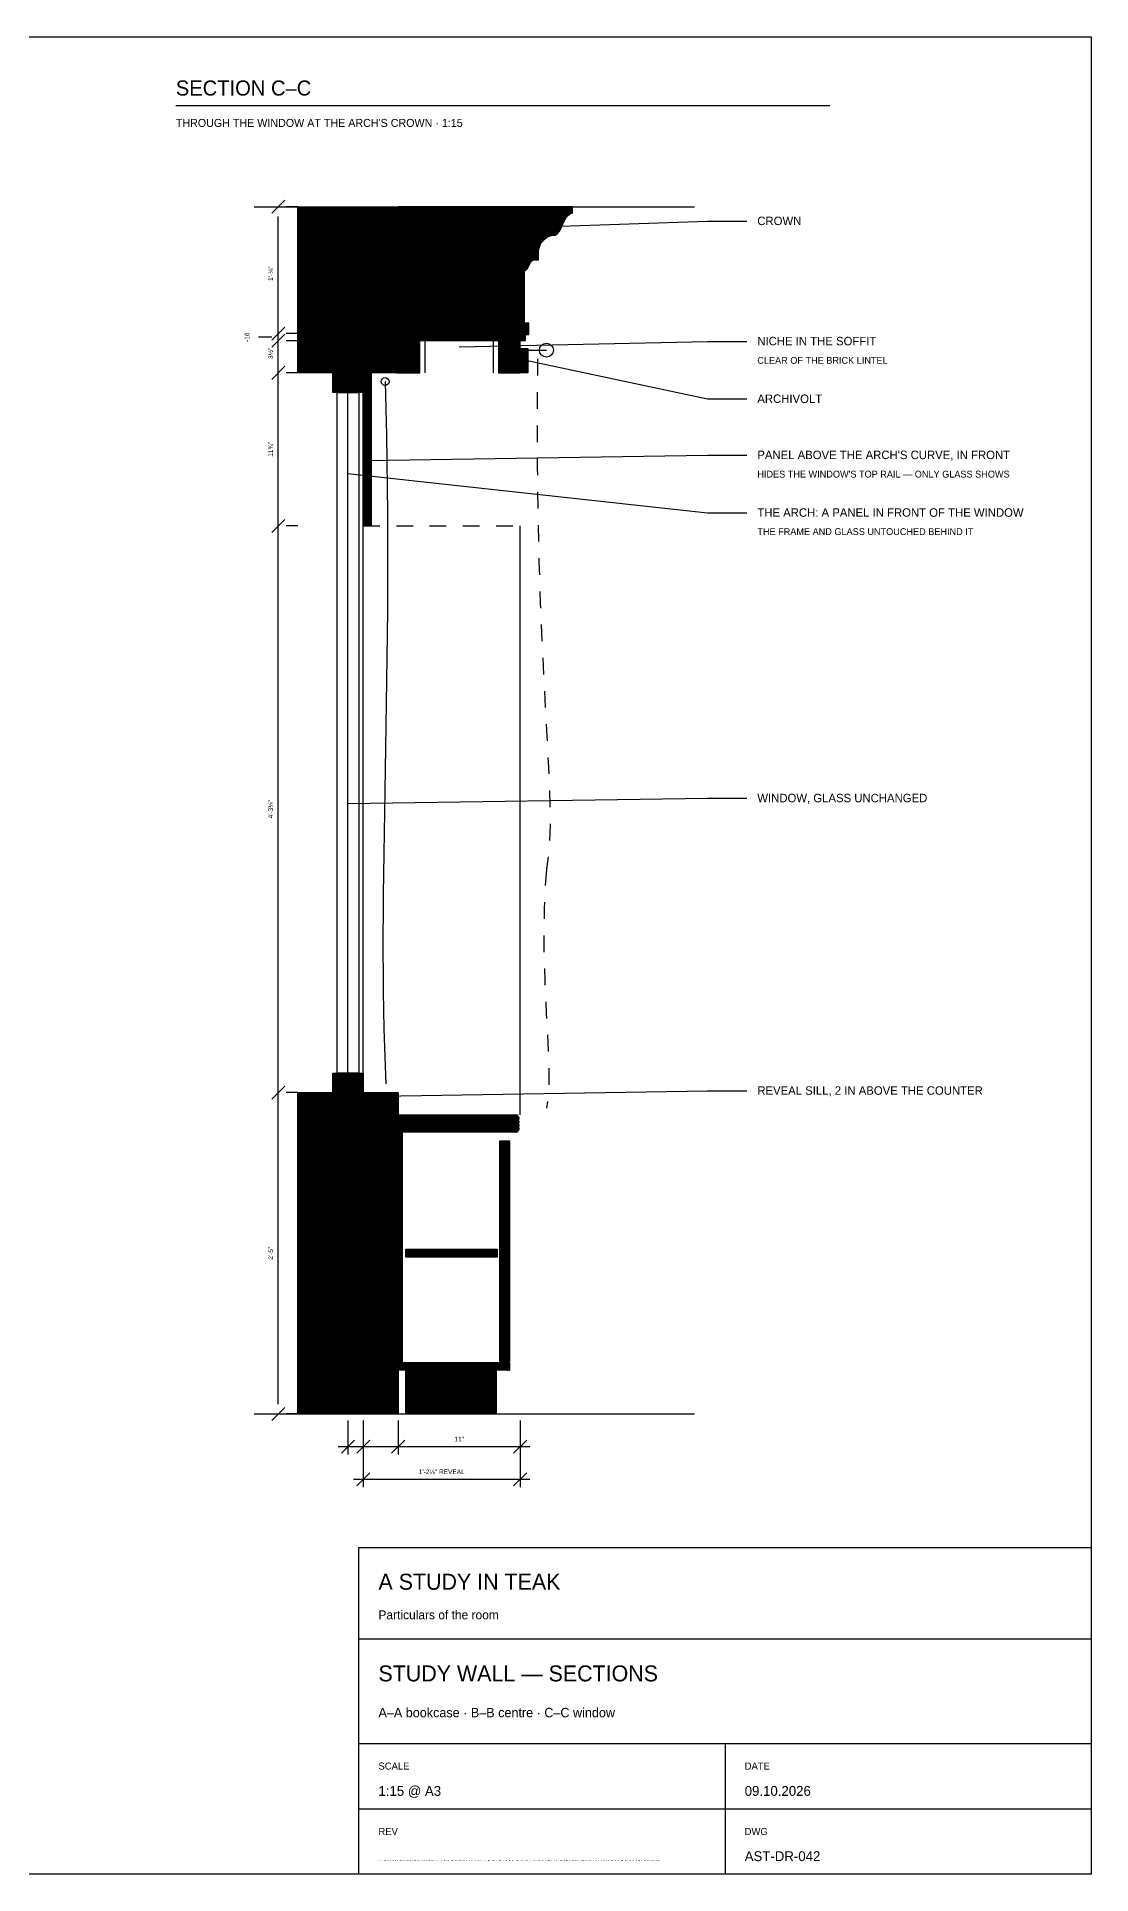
# Model space of a CAD drawing. Header units: inches. Extents: x 0.3 to 16.2, y 0.3 to 11.4.
# Drawn here: x 9.87 to 16.22, y 0.31 to 11.38 of the extents above; entities that cross this region are included whole.
import ezdxf
from ezdxf.enums import TextEntityAlignment as Align

# ---------------------------------------------------------------- set-up
doc = ezdxf.new("R2010")
doc.units = ezdxf.units.IN
doc.header["$LTSCALE"] = 0.009843
doc.header["$MEASUREMENT"] = 0
doc.linetypes.add('DASHED', pattern=[0.6, 0.5, -0.1])
for name, color, linetype in [('GEOMETRY', 7, 'Continuous'), ('HATCH', 8, 'Continuous'), ('TEXT', 7, 'Continuous')]:
    doc.layers.add(name, color=color, linetype=linetype)

msp = doc.modelspace()

# ---------------------------------------------------------------- hatches: boundary and pattern name
at = {"layer": 'HATCH'}
h = msp.add_hatch(dxfattribs=at)
h.set_pattern_fill('ANSI31', scale=0.015748031)
h.paths.add_polyline_path([(11.444, 10.354), (12.047, 10.354), (12.047, 9.354), (11.444, 9.354), (11.444, 10.354)])
h = msp.add_hatch(dxfattribs=at)
h.set_pattern_fill('ANSI31', scale=0.015748031)
h.paths.add_polyline_path([(12.782, 9.549), (12.814, 9.549), (12.814, 9.585), (12.835, 9.585), (12.835, 9.654), (12.808, 9.654), (12.808, 9.969), (12.825, 9.981), (12.835, 9.999), (12.844, 10.019), (12.861, 10.034), (12.892, 10.034), (12.892, 10.092), (12.907, 10.135), (12.932, 10.163), (12.963, 10.179), (12.992, 10.184), (13.019, 10.207), (13.037, 10.245), (13.056, 10.286), (13.087, 10.315), (13.097, 10.315), (13.097, 10.354), (12.047, 10.354), (12.047, 9.549), (12.782, 9.549)])
h = msp.add_hatch(dxfattribs=at)
h.set_pattern_fill('ANSI31', scale=0.015748031)
h.paths.add_polyline_path([(12.047, 9.354), (12.178, 9.354), (12.178, 9.591), (12.651, 9.591), (12.651, 9.354), (12.782, 9.354), (12.782, 9.549), (12.047, 9.549), (12.047, 9.354)])
h = msp.add_hatch(dxfattribs=at)
h.set_pattern_fill('ANSI31', scale=0.015748031)
h.paths.add_polyline_path([(12.782, 9.501), (12.829, 9.501), (12.829, 9.354), (12.782, 9.354), (12.782, 9.501)])
h = msp.add_hatch(dxfattribs=at)
h.set_pattern_fill('ANSI31', scale=0.015748031)
h.paths.add_polyline_path([(11.654, 9.354), (11.837, 9.354), (11.837, 9.236), (11.654, 9.236), (11.654, 9.354)])
h = msp.add_hatch(dxfattribs=at)
h.set_pattern_fill('ANSI31', scale=0.015748031)
h.paths.add_polyline_path([(11.837, 9.402), (12.047, 9.402), (12.047, 9.354), (11.837, 9.354), (11.837, 9.402)])
h = msp.add_hatch(dxfattribs=at)
h.set_pattern_fill('ANSI31', scale=0.015748031)
h.paths.add_polyline_path([(11.837, 9.354), (11.885, 9.354), (11.885, 8.433), (11.837, 8.433), (11.837, 9.354)])
h = msp.add_hatch(dxfattribs=at)
h.set_pattern_fill('ANSI31', scale=0.01574803)
h.paths.add_polyline_path([(11.654, 5.139), (11.837, 5.139), (11.837, 5.021), (11.654, 5.021), (11.654, 5.139)])
h = msp.add_hatch(dxfattribs=at)
h.set_pattern_fill('ANSI31', scale=0.01574803)
h.paths.add_polyline_path([(11.444, 5.021), (12.047, 5.021), (12.047, 3.087), (11.444, 3.087), (11.444, 5.021)])
h = msp.add_hatch(dxfattribs=at)
h.set_pattern_fill('ANSI31', scale=0.01574803)
h.paths.add_polyline_path([(11.837, 5.021), (12.047, 5.021), (12.047, 4.979), (11.837, 4.979), (11.837, 5.021)])
h = msp.add_hatch(dxfattribs=at)
h.set_pattern_fill('ANSI31', scale=0.01574803)
h.paths.add_polyline_path([(12.047, 4.887), (12.766, 4.887), (12.766, 4.782), (12.047, 4.782), (12.047, 4.887)])
h = msp.add_hatch(dxfattribs=at)
h.set_pattern_fill('ANSI31', scale=0.01574803)
h.paths.add_polyline_path([(12.047, 4.782), (12.071, 4.782), (12.071, 3.396), (12.047, 3.396), (12.047, 4.782)])
h = msp.add_hatch(dxfattribs=at)
h.set_pattern_fill('ANSI31', scale=0.01574803)
h.paths.add_polyline_path([(12.659, 4.73), (12.717, 4.73), (12.717, 3.402), (12.659, 3.402), (12.659, 4.73)])
h = msp.add_hatch(dxfattribs=at)
h.set_pattern_fill('ANSI31', scale=0.01574803)
h.paths.add_polyline_path([(12.094, 4.079), (12.643, 4.079), (12.643, 4.031), (12.094, 4.031), (12.094, 4.079)])
h = msp.add_hatch(dxfattribs=at)
h.set_pattern_fill('ANSI31', scale=0.01574803)
h.paths.add_polyline_path([(12.047, 3.396), (12.717, 3.396), (12.717, 3.349), (12.047, 3.349), (12.047, 3.396)])
h = msp.add_hatch(dxfattribs=at)
h.set_pattern_fill('ANSI31', scale=0.01574803)
h.paths.add_polyline_path([(12.094, 3.349), (12.638, 3.349), (12.638, 3.087), (12.094, 3.087), (12.094, 3.349)])

# ---------------------------------------------------------------- linework, layer by layer
at = {"layer": 'GEOMETRY'}
for p, q in [((10.709, 10.965), (14.646, 10.965)), ((11.181, 10.354), (13.832, 10.354)), ((11.286, 10.315), (11.365, 10.394)), ((11.326, 3.146), (11.326, 10.295)), ((11.444, 10.354), (11.373, 10.354)), ((12.861, 10.045), (12.892, 10.045)), ((11.286, 9.551), (11.365, 9.63)), ((11.286, 9.509), (11.365, 9.588)), ((11.444, 9.591), (11.373, 9.591)), ((11.444, 9.548), (11.373, 9.548)), ((12.829, 9.491), (12.94, 9.491)), ((11.286, 9.315), (11.365, 9.394)), ((11.444, 9.354), (11.373, 9.354)), ((11.745, 5.139), (11.745, 9.236)), ((11.286, 8.394), (11.365, 8.472)), ((11.444, 8.433), (11.373, 8.433)), ((11.837, 5.021), (11.837, 8.433)), ((12.782, 4.887), (12.782, 8.433)), ((11.286, 4.981), (11.365, 5.06)), ((11.444, 5.021), (11.373, 5.021)), ((11.286, 3.047), (11.365, 3.126)), ((11.181, 3.087), (13.832, 3.087)), ((11.444, 3.087), (11.373, 3.087)), ((11.745, 3.047), (11.745, 2.843)), ((11.837, 3.047), (11.837, 2.843)), ((11.837, 3.047), (11.837, 2.646)), ((12.047, 3.047), (12.047, 2.843)), ((12.782, 3.047), (12.782, 2.843)), ((12.782, 3.047), (12.782, 2.646)), ((11.686, 2.89), (12.841, 2.89)), ((11.706, 2.85), (11.785, 2.929)), ((11.798, 2.85), (11.877, 2.929)), ((12.008, 2.85), (12.087, 2.929)), ((12.743, 2.85), (12.822, 2.929)), ((11.778, 2.693), (12.841, 2.693)), ((11.798, 2.654), (11.877, 2.732)), ((12.743, 2.654), (12.822, 2.732)), ((11.811, 1.732), (16.22, 1.732)), ((11.811, 1.102), (16.22, 1.102)), ((14.016, 1.102), (14.016, 0.315)), ((11.811, 0.709), (16.22, 0.709))]:
    msp.add_line(p, q, dxfattribs=at)
at = {"layer": 'GEOMETRY', "linetype": 'DASHED'}
for p, q in [((11.286, 9.569), (11.207, 9.569)), ((11.837, 8.433), (12.782, 8.433))]:
    msp.add_line(p, q, dxfattribs=at)
at = {"layer": 'GEOMETRY'}
for points in [[(0.315, 11.378), (16.22, 11.378), (16.22, 0.315), (0.315, 0.315), (0.315, 11.378)], [(11.444, 10.354), (12.047, 10.354), (12.047, 9.354), (11.444, 9.354), (11.444, 10.354)], [(13.087, 10.315), (13.097, 10.315), (13.097, 10.354), (12.047, 10.354), (12.047, 9.549), (12.782, 9.549)], [(13.087, 10.315), (13.097, 10.315), (13.097, 10.354), (12.047, 10.354), (12.047, 9.549), (12.782, 9.549)], [(12.966, 10.236), (13.911, 10.268), (14.147, 10.268)], [(12.861, 10.034), (12.892, 10.034), (12.892, 10.092)], [(12.861, 10.034), (12.892, 10.034), (12.892, 10.092)], [(12.782, 9.549), (12.814, 9.549), (12.814, 9.585), (12.835, 9.585), (12.835, 9.654), (12.808, 9.654), (12.808, 9.969)], [(12.782, 9.549), (12.814, 9.549), (12.814, 9.585), (12.835, 9.585), (12.835, 9.654), (12.808, 9.654), (12.808, 9.969)], [(12.047, 9.354), (12.178, 9.354), (12.178, 9.591), (12.651, 9.591), (12.651, 9.354), (12.782, 9.354), (12.782, 9.549), (12.047, 9.549), (12.047, 9.354)], [(12.21, 9.354), (12.21, 9.559), (12.619, 9.559), (12.619, 9.354)], [(12.415, 9.512), (13.911, 9.543), (14.147, 9.543)], [(12.782, 9.501), (12.829, 9.501), (12.829, 9.354), (12.782, 9.354), (12.782, 9.501)], [(12.806, 9.433), (13.911, 9.197), (14.147, 9.197)], [(11.654, 9.354), (11.837, 9.354), (11.837, 9.236), (11.654, 9.236), (11.654, 9.354)], [(11.837, 9.402), (12.047, 9.402), (12.047, 9.354), (11.837, 9.354), (11.837, 9.402)], [(11.837, 9.354), (11.885, 9.354), (11.885, 8.433), (11.837, 8.433), (11.837, 9.354)], [(11.68, 9.236), (11.811, 9.236), (11.811, 5.139), (11.68, 5.139), (11.68, 9.236)], [(11.861, 8.827), (13.911, 8.858), (14.147, 8.858)], [(11.745, 8.748), (13.911, 8.512), (14.147, 8.512)], [(11.745, 6.761), (13.911, 6.793), (14.147, 6.793)], [(11.654, 5.139), (11.837, 5.139), (11.837, 5.021), (11.654, 5.021), (11.654, 5.139)], [(11.444, 5.021), (12.047, 5.021), (12.047, 3.087), (11.444, 3.087), (11.444, 5.021)], [(11.837, 5.021), (12.047, 5.021), (12.047, 4.979), (11.837, 4.979), (11.837, 5.021)], [(11.942, 5), (13.911, 5.031), (14.147, 5.031)], [(12.047, 4.887), (12.766, 4.887), (12.766, 4.782), (12.047, 4.782), (12.047, 4.887)], [(12.047, 4.782), (12.071, 4.782), (12.071, 3.396), (12.047, 3.396), (12.047, 4.782)], [(12.659, 4.73), (12.717, 4.73), (12.717, 3.402), (12.659, 3.402), (12.659, 4.73)], [(12.094, 4.079), (12.643, 4.079), (12.643, 4.031), (12.094, 4.031), (12.094, 4.079)], [(12.047, 3.396), (12.717, 3.396), (12.717, 3.349), (12.047, 3.349), (12.047, 3.396)], [(12.094, 3.349), (12.638, 3.349), (12.638, 3.087), (12.094, 3.087), (12.094, 3.349)], [(11.811, 2.283), (16.22, 2.283), (16.22, 0.315), (11.811, 0.315), (11.811, 2.283)]]:
    msp.add_lwpolyline(points, dxfattribs=at)
for centre, radius in [((12.94, 9.491), 0.042), ((11.969, 9.302), 0.0236)]:
    msp.add_circle(centre, radius, dxfattribs=at)
for points in [[(12.992, 10.184), (13.039, 10.199), (13.034, 10.289), (13.087, 10.315)], [(12.992, 10.184), (13.039, 10.199), (13.034, 10.289), (13.087, 10.315)], [(12.892, 10.092), (12.903, 10.16), (12.955, 10.184), (12.992, 10.184)], [(12.892, 10.092), (12.903, 10.16), (12.955, 10.184), (12.992, 10.184)], [(12.808, 9.969), (12.84, 9.979), (12.829, 10.018), (12.861, 10.034)], [(12.808, 9.969), (12.84, 9.979), (12.829, 10.018), (12.861, 10.034)], [(11.969, 9.302), (12.021, 7.549), (11.916, 6.236), (11.974, 5.073)]]:
    msp.add_open_spline(points, degree=3, dxfattribs=at)
at = {"layer": 'GEOMETRY', "linetype": 'DASHED'}
for points in [[(12.887, 9.438), (12.861, 7.549), (13.018, 6.761), (12.94, 6.367)], [(12.94, 6.367), (12.887, 5.711), (12.992, 5.186), (12.94, 4.927)]]:
    msp.add_open_spline(points, degree=3, dxfattribs=at)
at = {"layer": 'GEOMETRY'}
for points in [[(12.766, 4.856), (12.768, 4.856), (12.77, 4.856), (12.772, 4.857), (12.773, 4.858), (12.775, 4.859), (12.775, 4.861), (12.776, 4.862), (12.777, 4.864), (12.777, 4.866), (12.777, 4.868), (12.776, 4.87), (12.775, 4.871), (12.775, 4.873), (12.773, 4.874), (12.772, 4.875), (12.77, 4.876), (12.768, 4.877), (12.766, 4.877)], [(12.766, 4.835), (12.768, 4.835), (12.77, 4.835), (12.772, 4.836), (12.773, 4.837), (12.775, 4.838), (12.775, 4.84), (12.776, 4.841), (12.777, 4.843), (12.777, 4.845), (12.777, 4.847), (12.776, 4.849), (12.775, 4.85), (12.775, 4.852), (12.773, 4.853), (12.772, 4.854), (12.77, 4.855), (12.768, 4.856), (12.766, 4.856)], [(12.766, 4.814), (12.768, 4.814), (12.77, 4.814), (12.772, 4.815), (12.773, 4.816), (12.775, 4.817), (12.775, 4.819), (12.776, 4.82), (12.777, 4.822), (12.777, 4.824), (12.777, 4.826), (12.776, 4.828), (12.775, 4.829), (12.775, 4.831), (12.773, 4.832), (12.772, 4.833), (12.77, 4.834), (12.768, 4.835), (12.766, 4.835)], [(12.766, 4.793), (12.768, 4.793), (12.77, 4.793), (12.772, 4.794), (12.773, 4.795), (12.775, 4.796), (12.775, 4.798), (12.776, 4.799), (12.777, 4.801), (12.777, 4.803), (12.777, 4.805), (12.776, 4.807), (12.775, 4.808), (12.775, 4.81), (12.773, 4.811), (12.772, 4.812), (12.77, 4.813), (12.768, 4.814), (12.766, 4.814)]]:
    msp.add_open_spline(points, degree=3, knots=[0, 0, 0, 0, 1, 1, 1, 2, 2, 2, 3, 3, 3, 4, 4, 4, 5, 5, 5, 6, 6, 6, 6], dxfattribs=at)

# ---------------------------------------------------------------- texts
at = {"layer": 'TEXT'}
for s, height, p in [('SECTION C–C', 0.09071, (10.709, 11.024)), ("THROUGH THE WINDOW AT THE ARCH'S CROWN · 1:15", 0.04819, (10.709, 10.835)), ('CROWN', 0.051, (14.21, 10.244)), ('NICHE IN THE SOFFIT', 0.05102, (14.21, 9.52)), ('CLEAR OF THE BRICK LINTEL', 0.0411, (14.21, 9.409)), ('ARCHIVOLT', 0.051, (14.21, 9.173)), ("PANEL ABOVE THE ARCH'S CURVE, IN FRONT", 0.05102, (14.21, 8.835)), ("HIDES THE WINDOW'S TOP RAIL — ONLY GLASS SHOWS", 0.0411, (14.21, 8.724)), ('THE ARCH: A PANEL IN FRONT OF THE WINDOW', 0.05102, (14.21, 8.488)), ('THE FRAME AND GLASS UNTOUCHED BEHIND IT', 0.0411, (14.21, 8.378)), ('WINDOW, GLASS UNCHANGED', 0.05102, (14.21, 6.769)), ('REVEAL SILL, 2 IN ABOVE THE COUNTER', 0.05102, (14.21, 5.008)), ('A STUDY IN TEAK', 0.09638, (11.929, 2.028)), ('Particulars of the room', 0.05386, (11.929, 1.85)), ('STUDY WALL — SECTIONS', 0.09638, (11.929, 1.476)), ('A–A bookcase · B–B centre · C–C window', 0.05669, (11.929, 1.26)), ('SCALE', 0.0425, (11.929, 0.945)), ('DATE', 0.0425, (14.134, 0.945)), ('1:15 @ A3', 0.0595, (11.929, 0.787)), ('09.10.2026', 0.0595, (14.134, 0.787)), ('REV', 0.0425, (11.929, 0.551)), ('DWG', 0.0425, (14.134, 0.551)), ('AST-DR-042', 0.0595, (14.134, 0.394)), ("4 — the window re-measured (5 ft 5 in frame to frame, 2 ft 5 in to 7 ft 10 in, head 15 in under the ceiling, 2 in frame); the window arch's crown at the underside of its top rail so only glass shows, the bookcase arch springing level with it (owner, 9 Oct); 3 — the arch shown as a panel in front of the window (curtains not drawn); curtains inside the window arch, no rods; a focus light in each niche; a strip light under each shelf; the right reveal veneered (owner, 8 Oct)", 0.006003, (11.929, 0.394))]:
    msp.add_text(s, height=height, dxfattribs=at).set_placement(p)
for s, p in [('1\'-⅛"', (11.294, 9.952)), ('-16', (11.152, 9.569)), ('3½"', (11.294, 9.472)), ('11¾"', (11.294, 8.894)), ('4\'-3⅛"', (11.294, 6.727)), ('2\'-5"', (11.294, 4.054))]:
    msp.add_text(s, height=0.0283, rotation=90, dxfattribs=at).set_placement(p, align=Align.CENTER)
for s, height, p in [('11"', 0.0283, (12.415, 2.921)), ('1\'-2⅛" REVEAL', 0.02835, (12.31, 2.724))]:
    msp.add_text(s, height=height, dxfattribs=at).set_placement(p, align=Align.CENTER)

doc.saveas('drawing.dxf')
